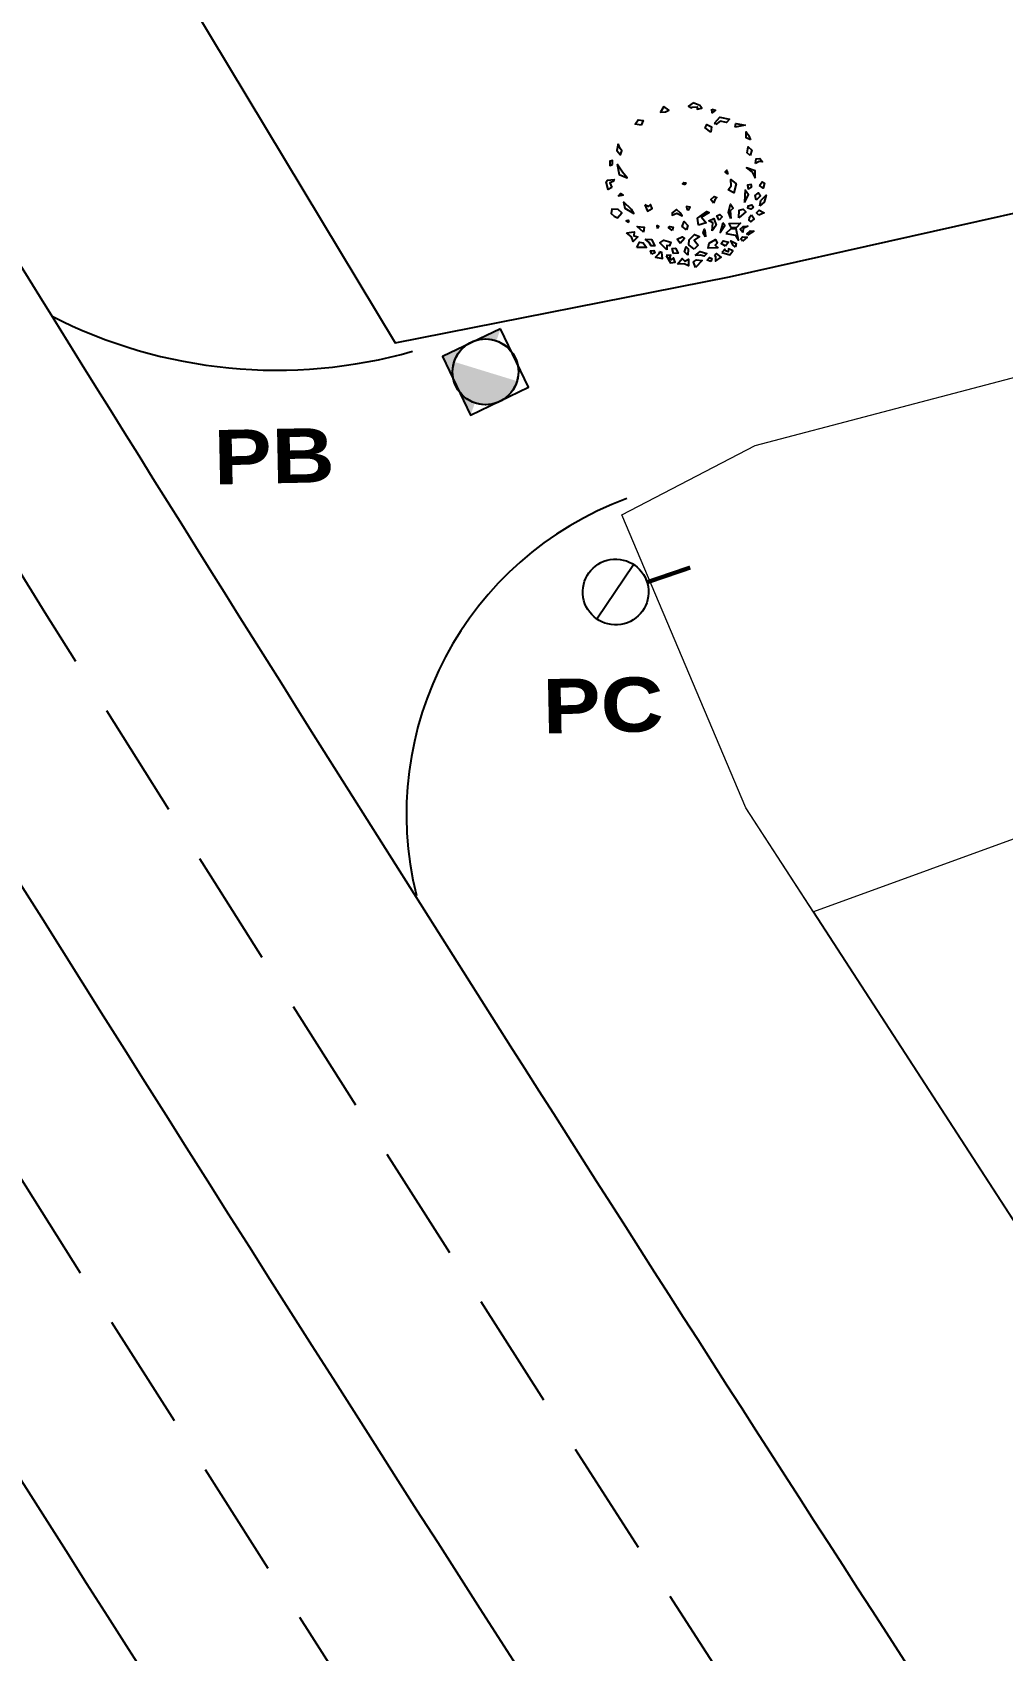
# Model space of a CAD drawing. Extents: x 604418 to 606014, y 1310869 to 1312555.
# Drawn here: x 605656.7 to 605683.13, y 1311123.2 to 1311167.25 of the extents above; entities that cross this region are included whole.
import ezdxf

# ---------------------------------------------------------------- set-up
doc = ezdxf.new("R2010")
doc.units = 0
doc.header["$MEASUREMENT"] = 0
for name, pattern in [('ACAD_ISO14W100', [24, 12, -3, 0, -3, 0, -3, 0, -3]), ('CONTINUA', [0]), ('SUBTERRANEO', [4.7624999999999975, 3.174999999999999, -1.587499999999999])]:
    doc.linetypes.add(name, pattern=pattern)
doc.layers.get('0').update_dxf_attribs({"color": 10})
doc.layers.add('1-Cartografia', color=7, linetype='Continuous', lineweight=13)
doc.layers.add('2.RED_MT_INSTALAR', color=1, linetype='ACAD_ISO14W100', lineweight=30)
for name, color, linetype in [('APOYO EXISTENTE CONCRETO', 7, 'Continuous'), ('DETALLES', 7, 'Continuous'), ('HPC A INSTALAR', 1, 'Continuous'), ('LANDSCAPE', 94, 'Continuous'), ('MT A INSTALAR', 3, 'Continuous'), ('VPORTS', 7, 'Continuous')]:
    doc.layers.add(name, color=color, linetype=linetype)
doc.styles.add('ARIAL', font='')
doc.styles.add('ATTR', font='romans.shx', dxfattribs={"width": 0.8, "height": 0.7})
doc.styles.get('ARIAL').set_extended_font_data('Arial Black', bold=True)
doc.linetypes.add('RAYAXXX', pattern='A,0.8,["XXX",Standard,S=0.08,R=0,X=0,Y=-0.04],-0.22', length=1.02)

# ---------------------------------------------------------------- blocks, each defined once
blk = doc.blocks.new('HPC A INSTALAR')
at = {"layer": 'MT A INSTALAR', "linetype": 'Continuous'}
blk.add_hatch(color=1, dxfattribs=at).paths.add_polyline_path([(597782.5646763017, 1347563.483793431, 0.1938401512302444), (597783.2328527487, 1347563.464426819, 0.6816713379354798), (597783.266495165, 1347565.1293482)])
at = {"color": 1, "linetype": 'Continuous'}
blk.add_ellipse((597782.9241911574, 1347564.300336221), major_axis=(-0.6325194174017693, 0.6325194174017693), ratio=0.9999999998456764, start_param=-0.4314429830651317, end_param=5.851742324114454, dxfattribs=at)
blk = doc.blocks.new('DEC1')
for points in [[(-10.286347, 57.002498), (-6.636352799999999, 53.17397800000001), (-4.977263999999999, 55.300948), (-2.322731, 54.024758), (-2.654549, 58.704078), (-5.640907299999999, 57.002498)], [(2.096442999999998, 60.25340799999999), (0.9954449999999992, 56.15172800000001), (3.318160999999999, 54.87554799999999), (7.299967, 55.726328)], [(-27.902623, 48.49009800000001), (-28.642653, 45.945318), (-26.266303, 45.91526799999999), (-25.694743, 47.69000799999999)], [(-22.482173, 47.29299799999999), (-22.915303, 48.664658), (-25.556323, 50.836408), (-20.701343, 52.08181800000001), (-20.707443, 47.864548)], [(-17.061733, 46.09591799999999), (-21.688173, 40.867878), (-18.577893, 39.165388), (-13.789101, 40.946228), (-14.889992, 43.454908), (-16.965533, 43.184148)], [(-17.825703, 50.144688), (-15.340965, 55.637398), (-11.893769, 55.47501800000001), (-12.802246, 52.160138), (-14.540878, 53.42951800000001), (-15.347061, 51.420148), (-14.679306, 50.28310799999999)], [(-12.70607, 49.248398), (-13.313744, 45.632738), (-10.937401, 45.602688), (-9.258873, 49.08602800000001)], [(-2.654549, 51.047028), (-4.645447, 48.49467800000001), (-3.318176, 45.09153799999999), (-1.990913, 46.79310799999999)], [(2.322715999999999, 47.218508), (-1.327277999999999, 43.815368), (-0.6636500000000006, 40.41222800000001), (3.318160999999999, 37.009098), (6.636337000000001, 38.710668), (2.654525999999998, 40.837618), (5.309076999999999, 44.666158)], [(2.654525999999998, 51.897798), (6.304517, 49.345458), (10.949967, 51.047028), (8.959066999999997, 52.748598), (6.304517, 51.897798)], [(13.272677, 57.002498), (10.949967, 55.726328), (12.60904699999999, 54.024758), (14.268137, 54.87554799999999)], [(19.245397, 47.643888), (12.277227, 47.218508), (13.272677, 43.815368), (17.918117, 41.688418), (18.913577, 44.240768), (17.254487, 45.516938)], [(16.259037, 52.32319799999999), (16.922667, 53.599378), (16.590857, 57.002498), (20.904477, 54.450148), (17.918117, 51.472418)], [(21.568117, 51.047028), (27.209017, 53.17397800000001), (29.53173700000001, 50.621628), (26.545377, 48.92005799999999), (26.213557, 51.047028), (24.222657, 50.19624799999999), (23.890837, 48.92005799999999)], [(24.554477, 46.79310799999999), (21.568117, 44.666158), (23.227197, 42.96458799999999), (26.877177, 44.240768)], [(31.522627, 48.069288), (29.863537, 46.36770799999999), (28.536287, 43.389968), (32.18627700000001, 45.516938)], [(-44.561383, 31.83134799999999), (-39.273253, 31.705098), (-39.60409299999999, 34.38226800000001), (-36.824663, 35.35690800000001), (-40.36806299999999, 38.431048), (-41.276543, 35.11617800000001)], [(-38.104163, 42.886048), (-35.982343, 39.207198), (-33.437553, 39.94720800000001), (-31.223573, 43.364378)], [(-31.801213, 37.372358), (-27.415503, 38.148518), (-25.333863, 42.636518), (-27.94484300000001, 42.431948), (-29.220293, 39.953298)], [(-7.299988099999999, 42.539188), (-9.290886, 39.136068), (-5.640907299999999, 37.859878), (-3.981812, 39.136068)], [(10.949967, 39.136068), (9.622696999999997, 36.15830800000001), (10.618147, 33.605958), (10.949967, 36.15830800000001)], [(15.927217, 35.30752800000001), (16.922667, 29.777438), (14.268137, 28.075868), (17.918117, 26.799688), (19.245397, 31.479008)], [(23.890837, 30.202838), (21.568117, 37.009098), (25.218107, 32.329788)], [(25.549927, 37.859878), (32.18627700000001, 39.561448), (34.177167, 43.389968), (33.18171700000001, 35.30752800000001), (29.199917, 34.882128)], [(29.53173700000001, 34.03135800000001), (28.536287, 31.053608), (36.499887, 31.479008), (33.18171700000001, 34.456738)], [(36.83170700000001, 44.240768), (35.83625700000001, 42.539188), (37.163527, 41.263018), (40.481707, 41.688418)], [(37.495347, 38.28527800000001), (35.83625700000001, 35.732928), (38.15897699999999, 34.03135800000001), (41.477157, 34.03135800000001), (38.15897699999999, 35.30752800000001)], [(40.813507, 40.41222800000001), (40.481707, 39.136068), (42.804427, 37.43447800000001), (45.45895699999999, 37.859878)], [(-42.472623, 24.672728), (-44.13171300000001, 23.39654799999999), (-42.804433, 22.971158)], [(-32.518103, 32.329788), (-36.83172300000001, 28.075868), (-31.854473, 28.926648)], [(-22.563583, 30.628218), (-22.563583, 28.501248), (-21.568133, 29.352038)], [(-12.277245, 32.75517800000001), (-14.599968, 30.628218), (-13.604515, 29.777438), (-11.2818, 30.628218)], [(-5.640907299999999, 20.844198), (-7.963622999999999, 18.291858), (-11.2818, 20.418808), (-11.2818, 22.120378), (-7.963622999999999, 20.844198), (-4.313629, 22.971158)], [(-1.990913, 33.180578), (-4.977263999999999, 30.628218), (-3.318176, 27.225088), (-0.9954599999999996, 30.202838)], [(6.636337000000001, 30.628218), (6.304517, 25.523518), (13.272677, 21.26959799999999), (14.931767, 22.120378), (9.290877, 25.09812800000001), (12.277227, 29.352038)], [(21.568117, 28.075868), (20.240847, 25.09812800000001), (22.231747, 24.24734799999999), (23.890837, 25.948898)], [(29.863537, 27.650488), (28.536287, 22.971158), (30.527177, 17.441068), (32.18627700000001, 20.418808), (29.863537, 22.120378)], [(35.504437, 27.650488), (36.168077, 22.120378), (39.154437, 21.694998), (40.813507, 23.821948)], [(44.79531699999999, 26.374298), (42.804427, 28.075868), (42.47260699999999, 29.777438), (43.799877, 31.053608), (46.45441700000001, 29.352038)], [(49.77257700000001, 26.799688), (48.44530699999999, 25.09812800000001), (50.436227, 23.39654799999999), (53.754397, 25.523518)], [(-52.427143, 19.568028), (-50.104423, 20.844198), (-46.786243, 17.441068), (-49.10897300000001, 14.888718), (-53.754413, 14.463338), (-54.418043, 17.441068)], [(-45.127153, 9.784017999999996), (-44.463523, 14.463338), (-38.490813, 18.717258), (-39.818083, 15.739508)], [(-30.195383, 13.187148), (-28.536293, 17.866458), (-25.218123, 16.164898), (-26.213573, 13.187148), (-27.872663, 14.463338)], [(-0.6636500000000006, 18.717258), (0.6636280000000001, 19.142638), (1.659081, 17.441068), (-0.6636500000000006, 16.59028799999999)], [(18.581767, 15.739508), (16.922667, 13.187148), (19.245397, 11.060198), (21.236297, 11.91097799999999), (19.577217, 13.612548)], [(40.481707, 17.015668), (43.799877, 11.91097799999999), (41.477157, 8.507848), (41.14533699999999, 11.91097799999999)], [(46.45441700000001, 20.844198), (44.463497, 22.120378), (42.47260699999999, 21.26959799999999), (42.804427, 19.568028), (45.45895699999999, 19.142638)], [(48.777127, 16.164898), (48.44530699999999, 12.761768), (50.76803699999999, 11.060198), (52.09530700000001, 13.187148)], [(51.09984700000001, 20.418808), (52.09530700000001, 16.59028799999999), (56.077117, 13.187148), (54.418027, 17.866458)], [(-52.427143, -0.8507690000000006), (-55.081683, 0.4253999999999989), (-56.077133, -5.104706), (-55.081683, -6.3808745), (-50.43624300000001, -6.3808745), (-51.099873, -5.104706), (-53.754413, -4.253913999999999)], [(-48.44533300000001, 5.530107999999998), (-46.786243, 3.828517999999999), (-44.795343, 5.104707999999999)], [(-0.6636500000000006, 1.276168999999999), (-2.322731, 0.4253999999999989), (-1.327277999999999, -0.4253840000000002), (0, 0)], [(29.53173700000001, 7.231658), (31.854457, 4.679317999999999), (32.18627700000001, 0), (35.504437, 3.403137), (33.513537, 9.784017999999996)], [(46.45441700000001, 6.380877999999997), (46.122607, 4.679317999999999), (43.46805699999999, 5.104707999999999), (43.799877, 7.657058)], [(49.440767, 0.4253999999999989), (49.77257700000001, -4.679306), (43.799877, -7.231650999999999), (47.449857, -3.828528999999999)], [(52.09530700000001, 5.955487999999999), (54.08621700000001, 3.403137), (55.745307, 4.679317999999999), (54.418027, 8.082457999999999)], [(-47.449883, -17.015672), (-46.45443299999999, -9.784004), (-41.145353, -6.8062664), (-44.13171300000001, -11.06018)], [(30.195357, -3.828528999999999), (28.536287, -5.5300902), (29.863537, -6.8062664)], [(50.436227, -9.784004), (51.09984700000001, -13.187141), (53.754397, -13.187141), (55.41348699999999, -10.634796), (53.090757, -11.06018)], [(-50.768053, -17.015672), (-50.43624300000001, -19.993412), (-52.427143, -19.568022), (-52.75896299999999, -16.590282)], [(47.11805700000001, -15.739494), (45.127137, -17.866462), (46.122607, -22.120372), (48.44530699999999, -19.568022)], [(-45.458983, -31.478992), (-46.786243, -26.799672), (-44.463523, -23.396552), (-43.468073, -26.374292), (-44.463523, -28.075852)], [(48.113497, -26.799672), (45.127137, -28.501252), (45.45895699999999, -32.755162), (47.11805700000001, -30.202822)], [(-28.204473, -43.38997199999999), (-32.518103, -44.24075199999999), (-30.195383, -47.218492), (-26.545393, -46.36770199999999)], [(20.572657, -34.456732), (16.922667, -37.859872), (18.249947, -39.986832), (21.236297, -38.285262)], [(24.554477, -39.561442), (23.890837, -40.837612), (27.872647, -44.66614199999999), (34.50898700000001, -42.53917199999999), (32.18627700000001, -40.41222199999999), (27.872647, -41.688402)], [(38.15897699999999, -36.583692), (38.82261699999999, -39.136042), (45.127137, -37.434482)], [(-11.2818, -55.30093199999999), (-13.936333, -51.47241199999999), (-10.286347, -51.47241199999999), (-7.963622999999999, -52.323192)], [(9.622696999999997, -56.15171199999999), (6.304517, -54.02476199999999), (8.295417, -52.74859199999999), (8.959066999999997, -53.173982), (12.277227, -53.173982), (12.277227, -51.47241199999999), (15.595407, -51.897802), (14.268137, -54.02476199999999)], [(22.563567, -50.62162199999999), (25.218107, -49.770842), (22.563567, -48.069272)]]:
    blk.add_lwpolyline(points, close=True)
at = {"style": 'ATTR', "width": 0.8, "flags": 9}
blk.add_attdef('ESTCODE', (0, 0), '', height=0.7, dxfattribs=at)

msp = doc.modelspace()

# ---------------------------------------------------------------- hatches: boundary and pattern name
at = {"linetype": 'Continuous'}
h = msp.add_hatch(color=7, dxfattribs=at)
h.dxf.hatch_style = 1
edge = h.paths.add_edge_path()
edge.add_ellipse((605669.0473600689, 1311158.006210057), major_axis=(0.8927003488359826, -0.05698872017960992), ratio=0.9999999997935491, start_angle=74.4849053478743, end_angle=109.49183972954049, ccw=False)
edge.add_line((605669.3410625341, 1311158.851136378), (605669.4545221335, 1311159.178866391))
edge.add_line((605669.4545221337, 1311159.17886639), (605668.8032130627, 1311158.866764451))
edge = h.paths.add_edge_path()
edge.add_ellipse((605669.0473600689, 1311158.006210057), major_axis=(0.8927003488359826, -0.05698872017960992), ratio=0.9999999997935491, start_angle=129.0203225421763, end_angle=197.0253730677569, ccw=False)
edge.add_line((605668.5295953293, 1311158.735649088), (605667.898008551, 1311158.432997908))
edge.add_arc((605667.3463851507, 1311158.122950872), 0.6327855406938733, 9.940741915579224, 29.33872461170182, ccw=False)
edge.add_line((605667.9696705692, 1311158.232188354), (605668.177096124, 1311157.799322907))
edge = h.paths.add_edge_path()
edge.add_ellipse((605669.0473600689, 1311158.006210057), major_axis=(0.8927003488359826, -0.05698872017960992), ratio=0.9999999997935491, start_angle=221.4867891770379, end_angle=254.6290023885133, ccw=False)
edge.add_line((605668.3408786391, 1311157.457533818), (605668.6414487576, 1311156.830289896))
edge.add_line((605668.6414487575, 1311156.830289894), (605668.7557834936, 1311157.160547755))

# ---------------------------------------------------------------- linework, layer by layer
at = {"color": 7, "linetype": 'Continuous'}
msp.add_lwpolyline([(605669.4526144814, 1311159.181004917), (605667.8761238564, 1311158.425563602), (605668.6395411053, 1311156.832428422), (605670.2160317303, 1311157.587869738)], close=True, dxfattribs=at)
at = {"color": 32}
for centre, radius, start, end in [((607670.5799092896, 1312411.063452716), 2370.634021515546, 211.4271084118856, 213.6858108100472), ((607554.0407449839, 1312334.004621432), 2239.881303948471, 211.2750386255351, 214.7514288189284), ((607547.3381625783, 1312328.422820917), 2239.881303948471, 211.2750386255351, 214.7514288189284), ((605663.363795427, 1311171.516934948), 13.46569163491242, 242.8838609650187, 285.9339433733394), ((605676.0475019789, 1311145.966107879), 9.153747889799014, 110.1602362590151, 194.0063364545195)]:
    msp.add_arc(centre, radius, start, end, dxfattribs=at)
at = {"color": 7, "linetype": 'SUBTERRANEO'}
for centre, radius, start, end in [((607666.5497381845, 1312409.160609825), 2370.634021515546, 211.4271084118856, 214.7036266751794), ((607550.65014914, 1312331.387402053), 2239.881303948471, 211.2750386255351, 214.7514288189284)]:
    msp.add_arc(centre, radius, start, end, dxfattribs=at)
at = {"layer": '1-Cartografia', "color": 9, "true_color": 0xc7c8ca}
for points in [[(605708.4846321568, 1311096.209780757), (605704.2389945755, 1311102.873165705), (605697.6399945754, 1311113.045165705), (605690.4459945754, 1311124.087165705), (605676.1389945755, 1311146.142165705), (605672.7599945754, 1311154.111165705), (605676.3869945754, 1311156.002165705), (605686.3269945754, 1311158.617165705), (605704.3179945755, 1311161.942165705), (605727.1299945754, 1311166.559165705), (605756.0649945755, 1311171.623165705), (605786.7909945755, 1311177.308165705), (605793.7419945755, 1311153.319165705), (605805.9349945755, 1311112.954165705), (605810.6499945754, 1311097.751165705), (605775.9899945754, 1311086.210165705), (605768.6999945755, 1311083.850165705), (605752.7889945754, 1311078.474165705), (605726.1439945755, 1311069.527165705), (605719.3829945754, 1311079.105165705), (605714.9328673375, 1311086.089491169)], [(605708.4846317312, 1311096.209780608), (605704.2389518726, 1311102.873231529), (605697.6399945754, 1311113.045165705), (605690.4459945754, 1311124.087165705), (605676.1389945755, 1311146.142165705), (605672.7599945754, 1311154.111165705), (605676.3869945754, 1311156.002165705), (605686.3269945754, 1311158.617165705), (605704.3179945755, 1311161.942165705), (605727.1299945754, 1311166.559165705), (605756.0649945755, 1311171.623165705), (605786.7909945755, 1311177.308165705), (605793.7419945755, 1311153.319165705), (605805.9349945755, 1311112.954165705), (605810.6499945754, 1311097.751165705), (605775.9899945754, 1311086.210165705), (605768.6999945755, 1311083.850165705), (605752.7889945754, 1311078.474165705), (605726.1439945755, 1311069.527165705), (605719.3829945754, 1311079.105165705), (605714.9328671326, 1311086.089491097)], [(605704.4881644023, 1311161.976606968), (605707.2928819406, 1311153.9722316), (605700.1515515907, 1311151.372992749), (605677.9805103313, 1311143.303371409), (605676.1389945756, 1311146.142165705), (605672.7599945754, 1311154.111165705), (605676.3869945754, 1311156.002165705), (605686.3269945754, 1311158.617165705), (605704.4881644023, 1311161.976606968)], [(605703.4828416812, 1311141.944180187), (605700.1515515907, 1311151.372992749), (605677.9805103313, 1311143.303371409), (605683.4228252739, 1311134.913754015), (605703.4828416812, 1311141.944180187)]]:
    msp.add_lwpolyline(points, dxfattribs=at)
at = {"layer": 'APOYO EXISTENTE CONCRETO', "color": 1, "linetype": 'Continuous'}
msp.add_line((605672.0793465676, 1311151.281206481, -57.80456543000037), (605673.0802078062, 1311152.761981674, -57.80456543000037), dxfattribs=at)
for centre, major_axis in [((605669.0454524173, 1311158.008348583), (0.2322269864539918, 0.8638473554645201)), ((605669.0454524173, 1311158.008348583), (0.2322269864539918, 0.8638473554645201)), ((605669.0454524171, 1311158.008348583), (0.2322269864539918, 0.8638473554645201)), ((605669.0454524178, 1311158.008348582), (-0.3700115870961642, 0.8144034947095482)), ((605669.0454524172, 1311158.008348583), (-0.3700115870961642, 0.8144034947095482)), ((605669.0454524172, 1311158.008348583), (-0.3700115870961642, 0.8144034947095482)), ((605669.0454524171, 1311158.008348583), (-0.3700115870961642, 0.8144034947095482)), ((605672.589882938, 1311152.014986684), (-0.5013742824443705, 0.7408005505424116)), ((605672.589882937, 1311152.014986685), (-0.5013742824443705, 0.7408005505424116)), ((605672.589882937, 1311152.014986685), (-0.5013742824443705, 0.7408005505424116)), ((605672.5898829369, 1311152.014986685), (-0.5013742824443705, 0.7408005505424116))]:
    msp.add_ellipse(centre, major_axis=major_axis, ratio=0.9999999998456766, start_param=-0.4314429830651316, end_param=5.851742324114454, dxfattribs=at)
at = {"layer": 'DETALLES', "const_width": 0.1159150918884424}
msp.add_lwpolyline([(605673.444391928, 1311152.279516479), (605674.6210512237, 1311152.680606443)], dxfattribs=at)
at = {"layer": 'VPORTS', "color": 251, "linetype": 'RAYAXXX', "ltscale": 10}
msp.add_lwpolyline([(605622.1953599451, 1311232.476518798), (605666.5870163519, 1311158.795421546), (605675.6927801023, 1311160.590641762), (605685.5889026283, 1311162.808298076), (605704.9227287763, 1311166.397354014), (605727.9858299838, 1311170.847452101), (605729.8668740315, 1311171.189194368), (605748.4879945754, 1311174.432165705), (605756.6309945754, 1311176.166165705), (605771.0729945755, 1311179.335165705), (605786.4279945755, 1311183.055165705)], dxfattribs=at)
msp.add_arc((607542.228787212, 1312325.207811531), 2239.881303649659, 211.5963670767431, 214.7514288191362, dxfattribs=at)

# ---------------------------------------------------------------- block references
at = {"layer": 'HPC A INSTALAR', "linetype": 'Continuous', "rotation": 276.0505538762133}
msp.add_blockref('HPC A INSTALAR', (-797398.2102150801, 1763569.595367372), dxfattribs=at)
at = {"layer": 'LANDSCAPE', "color": 8, "lineweight": 20, "xscale": -0.03841464664435604, "yscale": 0.03841464664558333, "zscale": 0.03841464664501817, "rotation": 184.5175679205783}
msp.add_blockref('DEC1', (605674.4986686931, 1311163.150338986), dxfattribs=at)

# ---------------------------------------------------------------- texts
at = {"layer": '2.RED_MT_INSTALAR', "linetype": 'CONTINUA', "lineweight": -3, "ltscale": 1.5, "style": 'ARIAL'}
for s, p in [('PB', (605661.6599499822, 1311154.94047303, 163.8404198211953)), ('PC', (605670.6177325556, 1311148.160370188, 163.8404198211953))]:
    msp.add_text(s, height=1.480983081647519, rotation=1.15798665706829, dxfattribs=at).set_placement(p)

doc.saveas('drawing.dxf')
